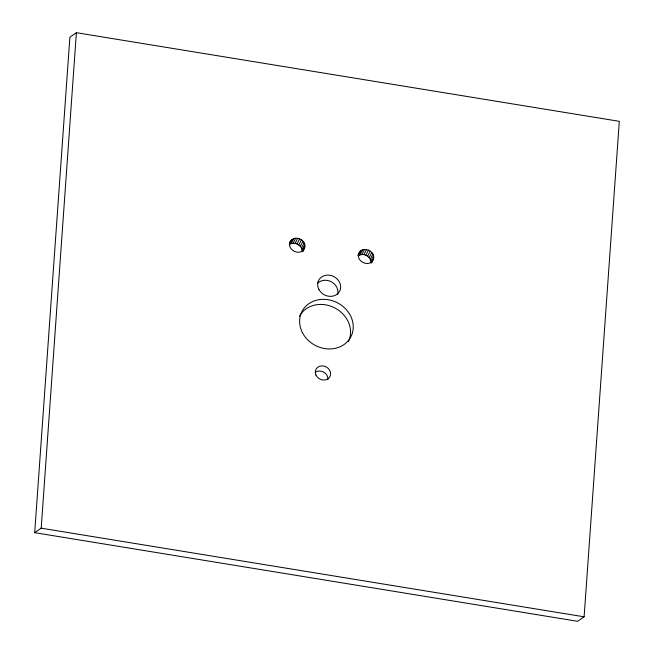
<?xml version="1.0" encoding="UTF-8"?>
<svg xmlns="http://www.w3.org/2000/svg" width="654" height="654" viewBox="0 0 654 654"><rect width="100%" height="100%" fill="white"/><g stroke="black" fill="none" stroke-linecap="round" stroke-linejoin="round"><path stroke-width="0.98" d="M34.695 532.667L69.888 37.196L76.387 32.7L619.305 121.333L584.112 616.804L577.613 621.3L34.695 532.667L41.194 528.179L584.112 616.804M41.194 528.179L76.387 32.7M304.478 248.25C307.56 239.936 293.483 233.862 289.959 242.225C286.877 250.539 300.954 256.613 304.478 248.25L302.696 251.659M373.295 259.483C376.385 251.169 362.308 245.095 358.784 253.458C355.702 261.772 369.78 267.846 373.295 259.483L371.513 262.9M289.509 243.223L290.842 240.664M292.166 239.421L289.485 244.539C294.578 241.024 302.549 245.397 302.189 251.602L304.87 246.484M291.153 243.689L293.826 238.571M293.041 243.288L295.722 238.17M295.036 243.378L297.717 238.26M297.006 243.934L299.679 238.816M298.796 244.939L301.469 239.814M300.3 246.305L302.974 241.187M301.412 247.948L304.094 242.83M302.058 249.754L304.731 244.637M302.704 251.512L303.595 249.803M357.885 255.313L359.667 251.904M360.983 250.654L358.31 255.771C363.395 252.256 371.374 256.63 371.014 262.834M359.97 254.921L362.643 249.803M361.866 254.529L364.54 249.411M363.861 254.61L366.534 249.493M365.823 255.174L368.496 250.057M367.622 256.172L370.295 251.054M369.126 257.537L371.799 252.419M370.238 259.18L372.911 254.063M370.883 260.987L373.557 255.869M371.521 262.744L372.412 261.044M299.467 316.258A27.533 24.018 27.6 0 1 334.684 307.862A27.533 24.018 27.6 0 1 348.443 341.429M317.509 283.329A11.805 10.292 27.6 0 1 331.553 281.907A11.805 10.292 27.6 0 1 337.644 294.529M315.522 372.085A7.864 6.859 27.6 0 1 324.008 372.33A7.864 6.859 27.6 0 1 327.891 379.696M302.377 332.559A27.533 24.018 27.6 0 0 348.737 340.129A27.533 24.018 27.6 0 0 328.161 299.704A27.533 24.018 27.6 0 0 302.377 332.559M318.85 289.362A11.805 10.292 27.6 0 0 338.715 292.6A11.805 10.292 27.6 0 0 329.894 275.277A11.805 10.292 27.6 0 0 318.85 289.362M315.923 375.044A7.864 6.859 27.6 0 0 329.109 377.816A7.864 6.859 27.6 0 0 323.836 366.068A7.864 6.859 27.6 0 0 315.923 375.044"/></g></svg>
